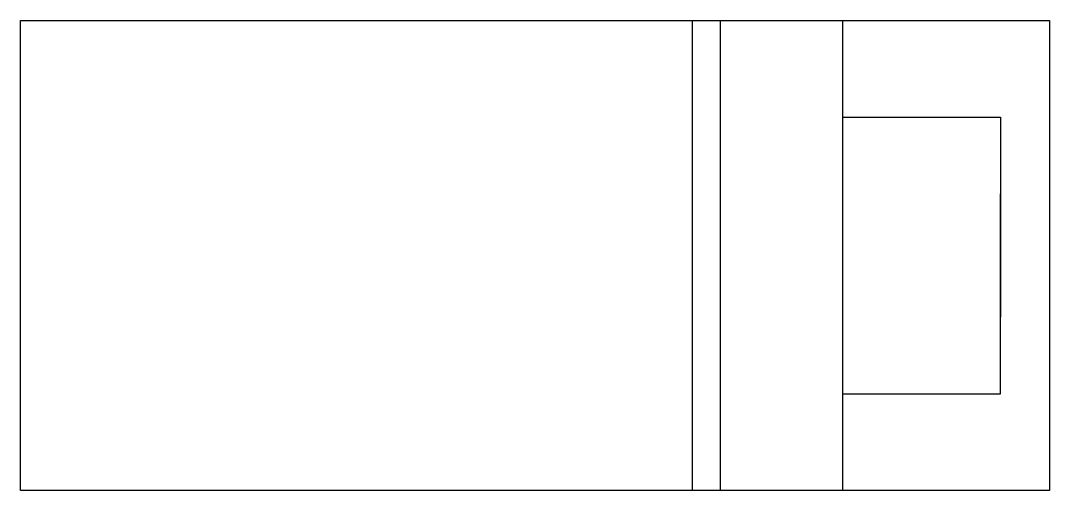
# Model space of a CAD drawing. Extents: x -200 to 0, y -91 to 0.
import ezdxf

# ---------------------------------------------------------------- set-up
doc = ezdxf.new("R2010")
doc.units = 0
doc.header["$MEASUREMENT"] = 0
doc.layers.get('0').update_dxf_attribs({"linetype": 'CONTINUOUS'})

msp = doc.modelspace()

# ---------------------------------------------------------------- linework, layer by layer
at = {"color": 0, "linetype": 'ByBlock'}
for p, q in [((-69.55, 0), (-69.55, -91.46)), ((-64.09, 0), (-64.09, -91.46)), ((-40.22, -91.46), (-40.22, 0)), ((-40.22, -18.78), (-9.49, -18.78)), ((-9.49, -18.78), (-9.49, -57.74)), ((-9.49, -72.67), (-9.49, -33.72)), ((-40.22, -72.67), (-9.49, -72.67))]:
    msp.add_line(p, q, dxfattribs=at)
msp.add_lwpolyline([(-200.22, 0), (0, 0), (0, -91.46), (-200.22, -91.46)], close=True, dxfattribs=at)

doc.saveas('drawing.dxf')
